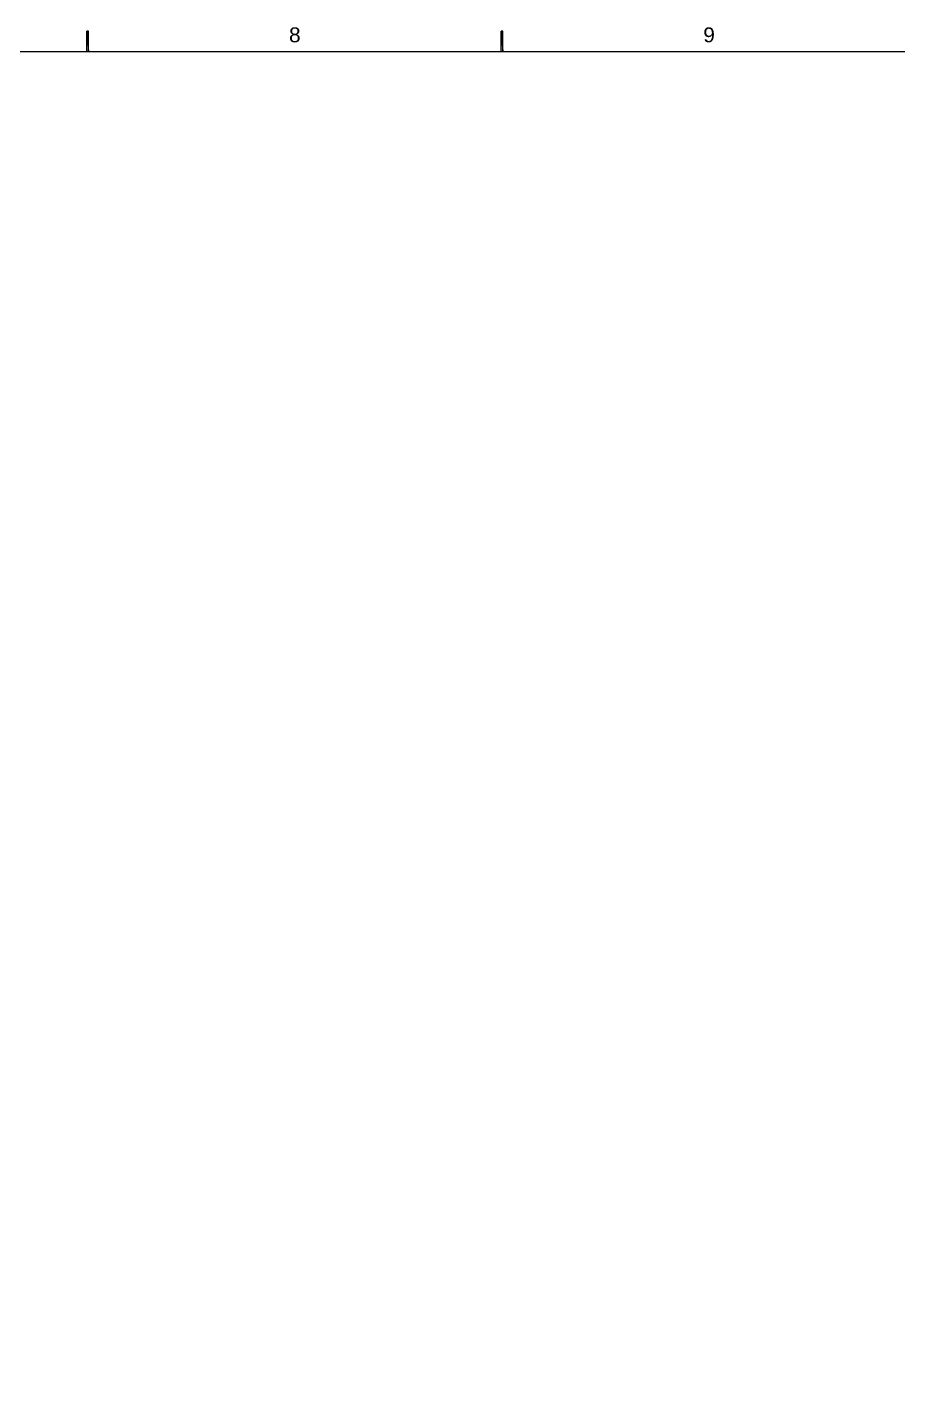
# Model space of a CAD drawing. Header units: centimetres. Extents: x -2268 to 4168, y -1681 to 1458.
# Drawn here: x 2208.7 to 2313.3, y 69.4 to 232.7 of the extents above; entities that cross this region are included whole.
import ezdxf

# ---------------------------------------------------------------- set-up
doc = ezdxf.new("R2010")
doc.units = ezdxf.units.CM
for name, color, linetype in [('PDF72_Geometry', 7, 'Continuous'), ('PDF72_Solid Fills', 7, 'Continuous'), ('PDF72_Text', 7, 'Continuous')]:
    doc.layers.add(name, color=color, linetype=linetype)
doc.styles.add('PDF Arial', font='Arial.ttf')

msp = doc.modelspace()

# ---------------------------------------------------------------- linework, layer by layer
at = {"layer": 'PDF72_Geometry', "lineweight": 0}
for points in [[(2216.0934, 232.2112), (2215.9143, 232.2112), (2216.0934, 229.7152)], [(2215.9143, 232.2112), (2216.0934, 229.7152), (2215.9143, 229.7152)], [(2265.8547, 232.2112), (2265.6757, 232.2112), (2265.8547, 229.7152)], [(2265.6757, 232.2112), (2265.8547, 229.7152), (2265.6757, 229.7152)]]:
    msp.add_lwpolyline(points, close=True, dxfattribs=at)
at = {"layer": 'PDF72_Geometry', "lineweight": 9}
msp.add_lwpolyline([(1861.7606, -169.1236), (2415.0231, -169.1236), (2415.0231, 229.7153), (1861.7606, 229.7153)], close=True, dxfattribs=at)
at = {"layer": 'PDF72_Solid Fills', "transparency": 33554559}
for points in [[(2215.9142, 232.2111), (2216.0932, 229.7152), (2216.0932, 232.2111)], [(2215.9142, 229.7152), (2216.0932, 229.7152), (2215.9142, 232.2111)], [(2265.6756, 232.2111), (2265.8546, 229.7152), (2265.8546, 232.2111)], [(2265.6756, 229.7152), (2265.8546, 229.7152), (2265.6756, 232.2111)]]:
    msp.add_solid(points, dxfattribs=at)

# ---------------------------------------------------------------- texts
at = {"layer": 'PDF72_Text', "char_height": 1.7912, "attachment_point": 7, "style": 'PDF Arial'}
for s, insert in [('8', (2240.1895, 230.8537)), ('9', (2289.945, 230.8537))]:
    msp.add_mtext(s, dxfattribs=dict(at, insert=insert))

doc.saveas('drawing.dxf')
